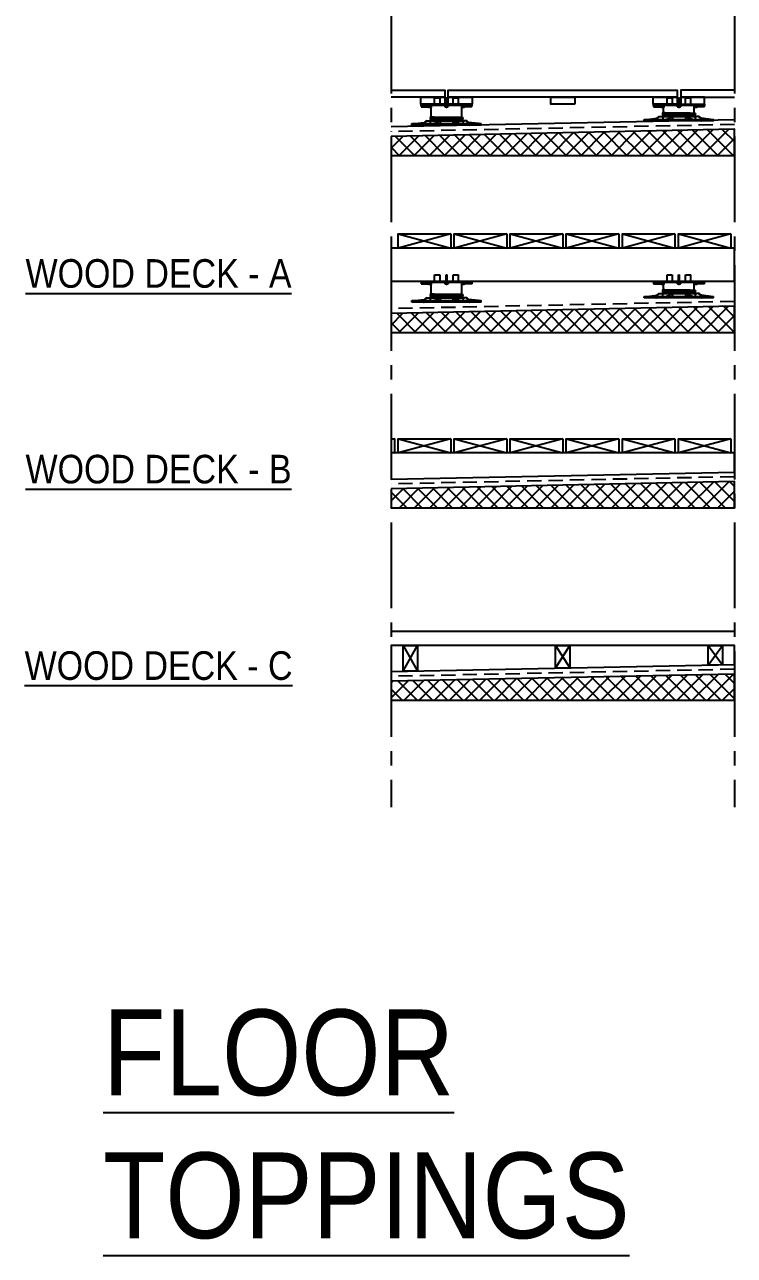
# Model space of a CAD drawing. Header units: inches. Extents: x -2661 to 42767, y -1222 to 9099.
# Drawn here: x 2302.2 to 2376.6, y 1245 to 1374.1 of the extents above; entities that cross this region are included whole.
import ezdxf

# ---------------------------------------------------------------- set-up
doc = ezdxf.new("R2010")
doc.units = ezdxf.units.IN
doc.header["$LTSCALE"] = 12
doc.header["$MEASUREMENT"] = 0
for name, pattern in [('CENTER2', [1.125, 0.75, -0.125, 0.125, -0.125]), ('HIDDEN', [0.375, 0.25, -0.125]), ('HIDDEN2', [0.1875, 0.125, -0.0625])]:
    doc.linetypes.add(name, pattern=pattern)
doc.layers.add('DESIGNER COMMENTS', color=221, linetype='CONTINUOUS', plot=False)
doc.layers.add('S-ANNO-NONPLOT', color=253, linetype='CONTINUOUS', plot=False, transparency=0.5)
for name, color, linetype in [('S-ANNO-NOTE', 4, 'CONTINUOUS'), ('S-ARCH', 1, 'CONTINUOUS'), ('S-MEMBRANE', 6, 'HIDDEN')]:
    doc.layers.add(name, color=color, linetype=linetype)
doc.layers.add('S-HATCH1', color=1, linetype='CONTINUOUS', transparency=0.5)
doc.styles.add('Arial', font='arial.ttf', dxfattribs={"width": 0.85})
pattern_1 = [(45, (-69.2946, -45.2521), (-0.795495, 0.795495), []), (135, (-69.2946, -45.2521), (-0.795495, -0.795495), [])]

# ---------------------------------------------------------------- blocks, each defined once
blk = doc.blocks.new('*U475')
at = {"layer": 'S-ARCH', "extrusion": (0, 1, -2e-16)}
for p, q in [((-0.7, 1.91), (-1.25, 1.91)), ((-1.25, 1.22), (-1.25, 1.91)), ((-0.7, 1.22), (-0.7, 1.91)), ((-0.05, 1.22), (-0.05, 1.91)), ((0.05, 1.91), (-0.05, 1.91)), ((0.05, 1.22), (0.05, 1.91)), ((1.25, 1.91), (0.7, 1.91)), ((0.7, 1.91), (0.7, 1.22)), ((1.25, 1.22), (1.25, 1.91)), ((1.48, 1.22), (-1.48, 1.22))]:
    blk.add_line(p, q, dxfattribs=at)
at = {"layer": 'S-ARCH', "extrusion": (0, 1, 0)}
for p, q in [((-0.06, 1.22), (-2.67, 1.22)), ((-2.67, 1.22), (-2.67, 1.09)), ((-2.67, 1.09), (-0.2, 1.09)), ((-2.67, 0.95), (-2.67, 1.09)), ((-2.67, 0.95), (-1.6, 0.95)), ((-1.98, 0.95), (-1.83, 0.9)), ((-1.83, 0.9), (-1.61, 0.9)), ((-1.61, 0.27), (-1.61, 0.9)), ((-1.61, 0.9), (-1.6, 0.9)), ((-1.6, 0.9), (-1.6, 1.09)), ((-0.2, 1.04), (-0.2, 1.09)), ((-0.06, 0.95), (-0.1, 0.95)), ((-0.06, 1.09), (-0.06, 1.22)), ((0.06, 1.09), (-0.06, 1.09)), ((-0.06, 0.95), (0.06, 0.95)), ((-0.05, 0.9), (-0.05, 0.95)), ((-0.05, 0.9), (0.05, 0.9)), ((0.05, 0.95), (0.05, 0.9)), ((2.67, 1.22), (0.06, 1.22)), ((0.06, 1.22), (0.06, 1.09)), ((0.1, 0.95), (0.06, 0.95)), ((0.2, 1.09), (0.2, 1.04)), ((0.2, 1.09), (2.67, 1.09)), ((1.6, 1.09), (1.6, 0.9)), ((2.67, 0.95), (1.6, 0.95)), ((1.6, 0.9), (1.61, 0.9)), ((1.61, 0.9), (1.83, 0.9)), ((1.61, 0.36), (1.61, 0.9)), ((1.83, 0.9), (1.98, 0.95)), ((2.67, 1.09), (2.67, 1.22)), ((2.67, 1.22), (2.67, 0.95)), ((-1.72, -0.06), (1.6, -0.06)), ((-1.72, -0.06), (-1.72, -0.07)), ((1.61, -0.07), (1.61, -0.06))]:
    blk.add_line(p, q, dxfattribs=at)
at = {"layer": 'S-ARCH', "color": 252, "extrusion": (0, 1, 0)}
for p, q in [((-1.72, 0.24), (-1.72, 0.19)), ((-1.72, 0.19), (-1.72, 0.24)), ((-1.72, 0.06), (-1.72, 0)), ((-1.6, 0.27), (-1.71, 0.25)), ((-1.61, 0.15), (-1.71, 0.18)), ((-1.6, 0.09), (-1.71, 0.06)), ((-1.61, 0.09), (-1.61, 0.16)), ((-1.6, 0.27), (-1.6, 0.27)), ((-1.6, 0.09), (-1.6, 0.09)), ((1.6, 0.24), (1.6, 0.24)), ((1.6, 0.06), (1.71, 0.09)), ((1.6, 0.06), (1.6, 0.06)), ((1.61, 0.24), (1.71, 0.27)), ((1.61, 0.18), (1.61, 0.24)), ((1.61, 0.18), (1.71, 0.15)), ((1.61, 0), (1.61, 0.06)), ((1.72, 0.33), (1.72, 0.28)), ((1.72, 0.15), (1.72, 0.09)), ((-1.61, -0.03), (-1.71, 0)), ((1.6, -0.06), (1.71, -0.03)), ((1.6, -0.06), (1.6, -0.06)), ((1.61, 0), (1.71, -0.03))]:
    blk.add_line(p, q, dxfattribs=at)
at = {"layer": 'S-ARCH', "color": 252}
for p, q in [((-1.71, 0.25), (-1.6, 0.27)), ((-1.71, 0.06), (-1.6, 0.09)), ((1.71, 0.27), (1.6, 0.24)), ((-1.61, -0.03), (-1.61, -0.06)), ((1.71, -0.03), (1.6, -0.06))]:
    blk.add_line(p, q, dxfattribs=at)
at = {"layer": 'S-ARCH', "extrusion": (0, 1, 2e-16)}
for p, q in [((3.64, -0.36), (-3.64, -0.36)), ((-3.64, -0.52), (-3.64, -0.36)), ((-3.64, -0.52), (-2.76, -0.52)), ((-3.34, -0.36), (-2.32, -0.24)), ((-3.3, -0.36), (-2.27, -0.24)), ((-2.76, -0.5), (-2.73, -0.5)), ((-2.76, -0.52), (-2.76, -0.5)), ((-2.73, -0.5), (-2.73, -0.52)), ((-2.73, -0.52), (-2.41, -0.52)), ((-2.41, -0.5), (-2.36, -0.5)), ((-2.41, -0.52), (-2.41, -0.5)), ((-2.36, -0.52), (-2.41, -0.52)), ((-2.36, -0.5), (-2.36, -0.52)), ((-2.36, -0.52), (2.36, -0.52)), ((-2.12, -0.05), (-1.76, -0.07)), ((-2.07, -0.05), (-1.71, -0.07)), ((1.88, -0.07), (-1.88, -0.07)), ((-1.76, -0.07), (-1.73, -0.07)), ((-1.73, -0.07), (-1.71, -0.07)), ((-1.71, -0.07), (-1.71, -0.36)), ((-1.42, -0.36), (-1, -0.24)), ((-1.32, -0.36), (-0.9, -0.24)), ((-0.92, -0.05), (-0.77, -0.07)), ((-0.82, -0.05), (-0.67, -0.07)), ((-0.77, -0.07), (-0.72, -0.07)), ((-0.72, -0.07), (-0.67, -0.07)), ((-0.67, -0.07), (-0.67, -0.36)), ((0.82, -0.05), (0.67, -0.07)), ((0.67, -0.07), (0.72, -0.07)), ((0.67, -0.07), (0.67, -0.36)), ((0.72, -0.07), (0.77, -0.07)), ((0.92, -0.05), (0.77, -0.07)), ((1.32, -0.36), (0.9, -0.24)), ((1.42, -0.36), (1, -0.24)), ((2.07, -0.05), (1.71, -0.07)), ((1.71, -0.07), (1.73, -0.07)), ((1.71, -0.07), (1.71, -0.36)), ((1.73, -0.07), (1.76, -0.07)), ((2.12, -0.05), (1.76, -0.07)), ((3.3, -0.36), (2.27, -0.24)), ((3.34, -0.36), (2.32, -0.24)), ((2.36, -0.5), (2.41, -0.5)), ((2.36, -0.52), (2.36, -0.5)), ((2.41, -0.52), (2.36, -0.52)), ((2.41, -0.5), (2.41, -0.52)), ((2.41, -0.52), (2.73, -0.52)), ((2.73, -0.5), (2.76, -0.5)), ((2.73, -0.52), (2.73, -0.5)), ((2.76, -0.5), (2.76, -0.52)), ((2.76, -0.52), (3.64, -0.52)), ((3.64, -0.52), (3.64, -0.36))]:
    blk.add_line(p, q, dxfattribs=at)
at = {"layer": 'S-ARCH'}
for centre, ratio, start_param, end_param in [((-2.48, 0.18), 0.92388, 0.398899, 1.047198), ((-2.44, 0.18), 0.92388, 0.398899, 1.047198), ((-1.07, 0.18), 0.382683, 0.398899, 1.047198), ((-0.97, 0.18), 0.382683, 0.398899, 1.047198), ((0.97, 0.18), 0.382683, 5.235988, 5.884287), ((1.07, 0.18), 0.382683, 5.235988, 5.884287), ((2.44, 0.18), 0.92388, 5.235988, 5.884287), ((2.48, 0.18), 0.92388, 5.235988, 5.884287)]:
    blk.add_ellipse(centre, major_axis=(0, -0.455), ratio=ratio, start_param=start_param, end_param=end_param, dxfattribs=at)
at = {"layer": 'S-ARCH', "color": 252}
for points, knots in [([(0, 0.05), (-0.12, 0.05), (-0.24, 0.05), (-0.48, 0.05), (-0.6, 0.04), (-0.83, 0.04), (-0.94, 0.04), (-1.13, 0.04), (-1.22, 0.03), (-1.37, 0.03), (-1.44, 0.03), (-1.56, 0.02), (-1.61, 0.02), (-1.68, 0.01), (-1.7, 0.01), (-1.73, 0.01), (-1.73, 0), (-1.71, 0)], [0, 0, 0, 0, 0.390264, 0.390264, 0.780528, 0.780528, 1.170792, 1.170792, 1.561056, 1.561056, 1.931903, 1.931903, 2.302749, 2.302749, 2.673596, 2.673596, 3.044442, 3.044442, 3.044442, 3.044442]), ([(-1.72, 0.24), (-1.72, 0.24), (-1.72, 0.24), (-1.7, 0.25), (-1.68, 0.25), (-1.62, 0.26), (-1.58, 0.26), (-1.48, 0.26), (-1.42, 0.27), (-1.28, 0.27), (-1.21, 0.27), (-1.06, 0.28), (-0.97, 0.28), (-0.8, 0.28), (-0.7, 0.28), (-0.51, 0.29), (-0.4, 0.29), (-0.2, 0.29), (-0.1, 0.29), (0, 0.29)], [-2.853304, -2.853304, -2.853304, -2.853304, -2.669036, -2.669036, -2.32573, -2.32573, -1.982424, -1.982424, -1.639118, -1.639118, -1.295812, -1.295812, -0.971859, -0.971859, -0.647906, -0.647906, -0.323953, -0.323953, 0, 0, 0, 0]), ([(0, 0.23), (-0.12, 0.23), (-0.24, 0.23), (-0.48, 0.23), (-0.6, 0.23), (-0.83, 0.22), (-0.94, 0.22), (-1.13, 0.22), (-1.22, 0.22), (-1.37, 0.21), (-1.44, 0.21), (-1.56, 0.2), (-1.61, 0.2), (-1.68, 0.2), (-1.7, 0.19), (-1.72, 0.19), (-1.72, 0.19), (-1.72, 0.19)], [0, 0, 0, 0, 0.390264, 0.390264, 0.780528, 0.780528, 1.170792, 1.170792, 1.561056, 1.561056, 1.931903, 1.931903, 2.302749, 2.302749, 2.673596, 2.673596, 2.860171, 2.860171, 2.860171, 2.860171]), ([(-1.72, 0.19), (-1.72, 0.18), (-1.72, 0.18), (-1.71, 0.18), (-1.71, 0.18), (-1.71, 0.18)], [2.8601705, 2.8601705, 2.8601705, 2.8601705, 3.0444425, 3.0444425, 3.0444527, 3.0444527, 3.0444527, 3.0444527]), ([(-1.72, 0.06), (-1.72, 0.06), (-1.72, 0.06), (-1.7, 0.07), (-1.68, 0.07), (-1.62, 0.07), (-1.58, 0.08), (-1.48, 0.08), (-1.42, 0.09), (-1.28, 0.09), (-1.21, 0.09), (-1.06, 0.1), (-0.97, 0.1), (-0.8, 0.1), (-0.7, 0.1), (-0.51, 0.1), (-0.4, 0.11), (-0.2, 0.11), (-0.1, 0.11), (0, 0.11)], [-2.853306, -2.853306, -2.853306, -2.853306, -2.669036, -2.669036, -2.32573, -2.32573, -1.982424, -1.982424, -1.639118, -1.639118, -1.295812, -1.295812, -0.971859, -0.971859, -0.647906, -0.647906, -0.323953, -0.323953, 0, 0, 0, 0]), ([(-1.61, 0.16), (-1.61, 0.16), (-1.61, 0.16), (-1.6, 0.16), (-1.57, 0.17), (-1.51, 0.17), (-1.46, 0.18), (-1.35, 0.18), (-1.29, 0.18), (-1.15, 0.19), (-1.07, 0.19), (-0.88, 0.19), (-0.78, 0.19), (-0.57, 0.2), (-0.45, 0.2), (-0.23, 0.2), (-0.11, 0.2), (0, 0.2)], [-2.679601, -2.679601, -2.679601, -2.679601, -2.515518, -2.515518, -2.167254, -2.167254, -1.818989, -1.818989, -1.470725, -1.470725, -1.103044, -1.103044, -0.735363, -0.735363, -0.367681, -0.367681, 0, 0, 0, 0]), ([(-1.61, -0.03), (-1.61, -0.02), (-1.61, -0.02), (-1.6, -0.02), (-1.57, -0.02), (-1.51, -0.01), (-1.46, -0.01), (-1.35, 0), (-1.29, 0), (-1.15, 0.01), (-1.07, 0.01), (-0.88, 0.01), (-0.78, 0.01), (-0.57, 0.02), (-0.45, 0.02), (-0.23, 0.02), (-0.11, 0.02), (0, 0.02)], [-2.679576, -2.679576, -2.679576, -2.679576, -2.515518, -2.515518, -2.167254, -2.167254, -1.818989, -1.818989, -1.470725, -1.470725, -1.103044, -1.103044, -0.735363, -0.735363, -0.367681, -0.367681, 0, 0, 0, 0]), ([(0, 0.32), (-0.18, 0.32), (-0.38, 0.32), (-0.74, 0.31), (-0.91, 0.31), (-1.13, 0.3), (-1.2, 0.3), (-1.32, 0.3), (-1.38, 0.29), (-1.48, 0.29), (-1.52, 0.29), (-1.58, 0.28), (-1.59, 0.28), (-1.6, 0.27), (-1.6, 0.27), (-1.6, 0.27)], [0, 0, 0, 0, 0.60272, 0.60272, 1.20544, 1.20544, 1.526149, 1.526149, 1.846858, 1.846858, 2.167567, 2.167567, 2.327921, 2.327921, 2.488276, 2.488276, 2.488276, 2.488276]), ([(0, 0.14), (-0.18, 0.14), (-0.38, 0.13), (-0.74, 0.13), (-0.91, 0.13), (-1.13, 0.12), (-1.2, 0.12), (-1.32, 0.11), (-1.38, 0.11), (-1.48, 0.11), (-1.52, 0.1), (-1.58, 0.1), (-1.59, 0.1), (-1.6, 0.09), (-1.6, 0.09), (-1.6, 0.09)], [0, 0, 0, 0, 0.60272, 0.60272, 1.20544, 1.20544, 1.526149, 1.526149, 1.846858, 1.846858, 2.167567, 2.167567, 2.327921, 2.327921, 2.488276, 2.488276, 2.488276, 2.488276]), ([(1.61, 0.36), (1.61, 0.36), (1.61, 0.36), (1.6, 0.35), (1.57, 0.35), (1.51, 0.34), (1.46, 0.34), (1.35, 0.34), (1.29, 0.33), (1.15, 0.33), (1.07, 0.33), (0.88, 0.32), (0.78, 0.32), (0.57, 0.32), (0.45, 0.32), (0.23, 0.32), (0.11, 0.32), (0, 0.32)], [-2.679601, -2.679601, -2.679601, -2.679601, -2.515518, -2.515518, -2.167254, -2.167254, -1.818989, -1.818989, -1.470725, -1.470725, -1.103044, -1.103044, -0.735363, -0.735363, -0.367681, -0.367681, 0, 0, 0, 0]), ([(0, 0.29), (0.12, 0.29), (0.24, 0.29), (0.48, 0.29), (0.6, 0.29), (0.83, 0.29), (0.94, 0.29), (1.13, 0.3), (1.22, 0.3), (1.37, 0.3), (1.44, 0.31), (1.56, 0.31), (1.61, 0.32), (1.68, 0.32), (1.7, 0.32), (1.72, 0.33), (1.72, 0.33), (1.72, 0.33)], [0, 0, 0, 0, 0.390264, 0.390264, 0.780528, 0.780528, 1.170792, 1.170792, 1.561056, 1.561056, 1.931903, 1.931903, 2.302749, 2.302749, 2.673596, 2.673596, 2.860171, 2.860171, 2.860171, 2.860171]), ([(1.72, 0.28), (1.72, 0.27), (1.72, 0.27), (1.7, 0.27), (1.68, 0.27), (1.62, 0.26), (1.58, 0.26), (1.48, 0.25), (1.42, 0.25), (1.28, 0.24), (1.21, 0.24), (1.06, 0.24), (0.97, 0.24), (0.8, 0.23), (0.7, 0.23), (0.51, 0.23), (0.4, 0.23), (0.2, 0.23), (0.1, 0.23), (0, 0.23)], [-2.853304, -2.853304, -2.853304, -2.853304, -2.669036, -2.669036, -2.32573, -2.32573, -1.982424, -1.982424, -1.639118, -1.639118, -1.295812, -1.295812, -0.971859, -0.971859, -0.647906, -0.647906, -0.323953, -0.323953, 0, 0, 0, 0]), ([(0, 0.2), (0.18, 0.2), (0.38, 0.2), (0.74, 0.2), (0.91, 0.21), (1.13, 0.21), (1.2, 0.22), (1.32, 0.22), (1.38, 0.22), (1.48, 0.23), (1.52, 0.23), (1.58, 0.24), (1.59, 0.24), (1.6, 0.24)], [0, 0, 0, 0, 0.60272, 0.60272, 1.20544, 1.20544, 1.526149, 1.526149, 1.846858, 1.846858, 2.167567, 2.167567, 2.488259, 2.488259, 2.488259, 2.488259]), ([(1.61, 0.18), (1.61, 0.18), (1.61, 0.18), (1.6, 0.17), (1.57, 0.17), (1.51, 0.16), (1.46, 0.16), (1.35, 0.15), (1.29, 0.15), (1.15, 0.15), (1.07, 0.15), (0.88, 0.14), (0.78, 0.14), (0.57, 0.14), (0.45, 0.14), (0.23, 0.14), (0.11, 0.14), (0, 0.14)], [-2.679576, -2.679576, -2.679576, -2.679576, -2.515518, -2.515518, -2.167254, -2.167254, -1.818989, -1.818989, -1.470725, -1.470725, -1.103044, -1.103044, -0.735363, -0.735363, -0.367681, -0.367681, 0, 0, 0, 0]), ([(0, 0.11), (0.12, 0.11), (0.24, 0.11), (0.48, 0.11), (0.6, 0.11), (0.83, 0.11), (0.94, 0.11), (1.13, 0.12), (1.22, 0.12), (1.37, 0.12), (1.44, 0.13), (1.56, 0.13), (1.61, 0.13), (1.68, 0.14), (1.7, 0.14), (1.73, 0.15), (1.73, 0.15), (1.71, 0.15)], [0, 0, 0, 0, 0.390264, 0.390264, 0.780528, 0.780528, 1.170792, 1.170792, 1.561056, 1.561056, 1.931903, 1.931903, 2.302749, 2.302749, 2.673596, 2.673596, 3.044442, 3.044442, 3.044442, 3.044442]), ([(1.72, 0.09), (1.72, 0.09), (1.72, 0.09), (1.7, 0.09), (1.68, 0.08), (1.62, 0.08), (1.58, 0.08), (1.48, 0.07), (1.42, 0.07), (1.28, 0.06), (1.21, 0.06), (1.06, 0.06), (0.97, 0.06), (0.8, 0.05), (0.7, 0.05), (0.51, 0.05), (0.4, 0.05), (0.2, 0.05), (0.1, 0.05), (0, 0.05)], [-2.853306, -2.853306, -2.853306, -2.853306, -2.669036, -2.669036, -2.32573, -2.32573, -1.982424, -1.982424, -1.639118, -1.639118, -1.295812, -1.295812, -0.971859, -0.971859, -0.647906, -0.647906, -0.323953, -0.323953, 0, 0, 0, 0]), ([(0, 0.02), (0.18, 0.02), (0.38, 0.02), (0.74, 0.02), (0.91, 0.03), (1.13, 0.03), (1.2, 0.03), (1.32, 0.04), (1.38, 0.04), (1.48, 0.05), (1.52, 0.05), (1.58, 0.06), (1.59, 0.06), (1.6, 0.06), (1.6, 0.06), (1.6, 0.06)], [0, 0, 0, 0, 0.60272, 0.60272, 1.20544, 1.20544, 1.526149, 1.526149, 1.846858, 1.846858, 2.167567, 2.167567, 2.488276, 2.488276, 2.488287, 2.488287, 2.488287, 2.488287])]:
    blk.add_open_spline(points, degree=3, knots=knots, dxfattribs=at)
for points, weights in [([(-1.61, 0.16), (-1.61, 0.16), (-1.61, 0.16)], [1.00459372175, 1.00459371633, 1.00459371091]), ([(-1.61, 0.16), (-1.61, 0.16), (-1.61, 0.16)], [1.00459371091, 1.00459371633, 1.00459372175]), ([(1.61, 0.36), (1.61, 0.36), (1.61, 0.36)], [1.00459371089, 1.00459371631, 1.00459372173]), ([(1.61, 0.36), (1.67, 0.35), (1.72, 0.33)], [1.00459372173, 1.00489028252, 1.00412330342])]:
    blk.add_rational_spline(points, weights, degree=2, dxfattribs=at)
at = {"layer": 'S-ARCH'}
for points, knots in [([(-0.1, 0.95), (-0.12, 0.95), (-0.13, 0.95), (-0.15, 0.96), (-0.16, 0.97), (-0.18, 0.98), (-0.18, 0.99), (-0.19, 1.02), (-0.2, 1.03), (-0.2, 1.04)], [0.1507021, 0.1507021, 0.1507021, 0.1507021, 0.188424, 0.188424, 0.2261459, 0.2261459, 0.2638181, 0.2638181, 0.3014904, 0.3014904, 0.3014904, 0.3014904]), ([(0.2, 1.04), (0.2, 1.03), (0.19, 1.02), (0.18, 0.99), (0.18, 0.98), (0.16, 0.97), (0.15, 0.96), (0.13, 0.95), (0.12, 0.95), (0.1, 0.95)], [0, 0, 0, 0, 0.0376723, 0.0376723, 0.0753445, 0.0753445, 0.1130664, 0.1130664, 0.1507883, 0.1507883, 0.1507883, 0.1507883])]:
    blk.add_open_spline(points, degree=3, knots=knots, dxfattribs=at)
blk = doc.blocks.new('2x2 Wood Deck Tile')
at = {"layer": 'S-ARCH'}
for points in [[(0, 0.75), (24, 0.75), (24, 1.5), (0, 1.5)], [(0, 0), (2.5, 0), (2.5, 0.75), (0, 0.75)], [(10.75, 0), (13.25, 0), (13.25, 0.75), (10.75, 0.75)], [(21.5, 0), (24, 0), (24, 0.75), (21.5, 0.75)]]:
    blk.add_lwpolyline(points, close=True, dxfattribs=at)
blk = doc.blocks.new('*U477')
at = {"layer": 'S-ARCH', "extrusion": (0, 1, -2e-16)}
for p, q in [((-0.7, 1.91), (-1.25, 1.91)), ((-1.25, 1.22), (-1.25, 1.91)), ((-0.7, 1.22), (-0.7, 1.91)), ((-0.05, 1.22), (-0.05, 1.91)), ((0.05, 1.91), (-0.05, 1.91)), ((0.05, 1.22), (0.05, 1.91)), ((1.25, 1.91), (0.7, 1.91)), ((0.7, 1.91), (0.7, 1.22)), ((1.25, 1.22), (1.25, 1.91)), ((1.48, 1.22), (-1.48, 1.22))]:
    blk.add_line(p, q, dxfattribs=at)
at = {"layer": 'S-ARCH', "extrusion": (0, 1, 0)}
for p, q in [((-0.06, 1.22), (-2.67, 1.22)), ((-2.67, 1.22), (-2.67, 1.09)), ((-2.67, 1.09), (-0.2, 1.09)), ((-2.67, 0.95), (-2.67, 1.09)), ((-2.67, 0.95), (-1.6, 0.95)), ((-1.98, 0.95), (-1.83, 0.9)), ((-1.83, 0.9), (-1.61, 0.9)), ((-1.61, -0.18), (-1.61, 0.9)), ((-1.61, 0.9), (-1.6, 0.9)), ((-1.6, 0.9), (-1.6, 1.09)), ((-0.2, 1.04), (-0.2, 1.09)), ((-0.06, 0.95), (-0.1, 0.95)), ((-0.06, 1.09), (-0.06, 1.22)), ((0.06, 1.09), (-0.06, 1.09)), ((-0.06, 0.95), (0.06, 0.95)), ((-0.05, 0.9), (-0.05, 0.95)), ((-0.05, 0.9), (0.05, 0.9)), ((0.05, 0.95), (0.05, 0.9)), ((2.67, 1.22), (0.06, 1.22)), ((0.06, 1.22), (0.06, 1.09)), ((0.1, 0.95), (0.06, 0.95)), ((0.2, 1.09), (0.2, 1.04)), ((0.2, 1.09), (2.67, 1.09)), ((1.6, 1.09), (1.6, 0.9)), ((2.67, 0.95), (1.6, 0.95)), ((1.6, 0.9), (1.61, 0.9)), ((1.61, 0.9), (1.83, 0.9)), ((1.61, -0.09), (1.61, 0.9)), ((1.83, 0.9), (1.98, 0.95)), ((2.67, 1.09), (2.67, 1.22)), ((2.67, 1.22), (2.67, 0.95)), ((-1.72, -0.5), (1.6, -0.5)), ((-1.72, -0.5), (-1.72, -0.52)), ((1.61, -0.52), (1.61, -0.5))]:
    blk.add_line(p, q, dxfattribs=at)
at = {"layer": 'S-ARCH', "extrusion": (0, 1, 2e-16)}
for p, q in [((3.64, -0.81), (-3.64, -0.81)), ((-3.64, -0.97), (-3.64, -0.81)), ((-3.64, -0.97), (-2.76, -0.97)), ((-3.34, -0.81), (-2.32, -0.69)), ((-3.3, -0.81), (-2.27, -0.69)), ((-2.76, -0.95), (-2.73, -0.95)), ((-2.76, -0.97), (-2.76, -0.95)), ((-2.73, -0.95), (-2.73, -0.97)), ((-2.73, -0.97), (-2.41, -0.97)), ((-2.41, -0.95), (-2.36, -0.95)), ((-2.41, -0.97), (-2.41, -0.95)), ((-2.36, -0.97), (-2.41, -0.97)), ((-2.36, -0.95), (-2.36, -0.97)), ((-2.36, -0.97), (2.36, -0.97)), ((-2.12, -0.5), (-1.76, -0.52)), ((-2.07, -0.5), (-1.71, -0.52)), ((1.88, -0.52), (-1.88, -0.52)), ((-1.76, -0.52), (-1.73, -0.52)), ((-1.73, -0.52), (-1.71, -0.52)), ((-1.71, -0.52), (-1.71, -0.81)), ((-1.42, -0.81), (-1, -0.69)), ((-1.32, -0.81), (-0.9, -0.69)), ((-0.92, -0.5), (-0.77, -0.52)), ((-0.82, -0.5), (-0.67, -0.52)), ((-0.77, -0.52), (-0.72, -0.52)), ((-0.72, -0.52), (-0.67, -0.52)), ((-0.67, -0.52), (-0.67, -0.81)), ((0.82, -0.5), (0.67, -0.52)), ((0.67, -0.52), (0.72, -0.52)), ((0.67, -0.52), (0.67, -0.81)), ((0.72, -0.52), (0.77, -0.52)), ((0.92, -0.5), (0.77, -0.52)), ((1.32, -0.81), (0.9, -0.69)), ((1.42, -0.81), (1, -0.69)), ((2.07, -0.5), (1.71, -0.52)), ((1.71, -0.52), (1.73, -0.52)), ((1.71, -0.52), (1.71, -0.81)), ((1.73, -0.52), (1.76, -0.52)), ((2.12, -0.5), (1.76, -0.52)), ((3.3, -0.81), (2.27, -0.69)), ((3.34, -0.81), (2.32, -0.69)), ((2.36, -0.95), (2.41, -0.95)), ((2.36, -0.97), (2.36, -0.95)), ((2.41, -0.97), (2.36, -0.97)), ((2.41, -0.95), (2.41, -0.97)), ((2.41, -0.97), (2.73, -0.97)), ((2.73, -0.95), (2.76, -0.95)), ((2.73, -0.97), (2.73, -0.95)), ((2.76, -0.95), (2.76, -0.97)), ((2.76, -0.97), (3.64, -0.97)), ((3.64, -0.97), (3.64, -0.81))]:
    blk.add_line(p, q, dxfattribs=at)
at = {"layer": 'S-ARCH', "color": 252, "extrusion": (0, 1, 0)}
for p, q in [((-1.72, -0.21), (-1.72, -0.26)), ((-1.72, -0.26), (-1.72, -0.21)), ((-1.72, -0.39), (-1.72, -0.44)), ((-1.6, -0.17), (-1.71, -0.2)), ((-1.61, -0.29), (-1.71, -0.27)), ((-1.6, -0.36), (-1.71, -0.38)), ((-1.61, -0.48), (-1.71, -0.45)), ((-1.61, -0.36), (-1.61, -0.29)), ((-1.6, -0.17), (-1.6, -0.17)), ((-1.6, -0.36), (-1.6, -0.36)), ((1.6, -0.21), (1.6, -0.21)), ((1.6, -0.39), (1.71, -0.36)), ((1.6, -0.39), (1.6, -0.39)), ((1.6, -0.5), (1.71, -0.48)), ((1.6, -0.5), (1.6, -0.5)), ((1.61, -0.2), (1.71, -0.18)), ((1.61, -0.27), (1.61, -0.2)), ((1.61, -0.27), (1.71, -0.29)), ((1.61, -0.45), (1.61, -0.38)), ((1.61, -0.45), (1.71, -0.48)), ((1.72, -0.12), (1.72, -0.17)), ((1.72, -0.3), (1.72, -0.35))]:
    blk.add_line(p, q, dxfattribs=at)
at = {"layer": 'S-ARCH', "color": 252}
for p, q in [((-1.71, -0.2), (-1.6, -0.17)), ((-1.71, -0.38), (-1.6, -0.36)), ((-1.61, -0.48), (-1.61, -0.5)), ((1.71, -0.18), (1.6, -0.21)), ((1.71, -0.48), (1.6, -0.5))]:
    blk.add_line(p, q, dxfattribs=at)
at = {"layer": 'S-ARCH'}
for centre, ratio, start_param, end_param in [((-2.48, -0.27), 0.92388, 0.398899, 1.047198), ((-2.44, -0.27), 0.92388, 0.398899, 1.047198), ((-1.07, -0.27), 0.382683, 0.398899, 1.047198), ((-0.97, -0.27), 0.382683, 0.398899, 1.047198), ((0.97, -0.27), 0.382683, 5.235988, 5.884287), ((1.07, -0.27), 0.382683, 5.235988, 5.884287), ((2.44, -0.27), 0.92388, 5.235988, 5.884287), ((2.48, -0.27), 0.92388, 5.235988, 5.884287)]:
    blk.add_ellipse(centre, major_axis=(0, -0.455), ratio=ratio, start_param=start_param, end_param=end_param, dxfattribs=at)
for points, knots in [([(-0.1, 0.95), (-0.12, 0.95), (-0.13, 0.95), (-0.15, 0.96), (-0.16, 0.97), (-0.18, 0.98), (-0.18, 0.99), (-0.19, 1.02), (-0.2, 1.03), (-0.2, 1.04)], [0.1507021, 0.1507021, 0.1507021, 0.1507021, 0.188424, 0.188424, 0.2261459, 0.2261459, 0.2638181, 0.2638181, 0.3014904, 0.3014904, 0.3014904, 0.3014904]), ([(0.2, 1.04), (0.2, 1.03), (0.19, 1.02), (0.18, 0.99), (0.18, 0.98), (0.16, 0.97), (0.15, 0.96), (0.13, 0.95), (0.12, 0.95), (0.1, 0.95)], [0, 0, 0, 0, 0.0376723, 0.0376723, 0.0753445, 0.0753445, 0.1130664, 0.1130664, 0.1507883, 0.1507883, 0.1507883, 0.1507883])]:
    blk.add_open_spline(points, degree=3, knots=knots, dxfattribs=at)
at = {"layer": 'S-ARCH', "color": 252}
for points, knots in [([(0, -0.4), (-0.12, -0.4), (-0.24, -0.4), (-0.48, -0.4), (-0.6, -0.4), (-0.83, -0.41), (-0.94, -0.41), (-1.13, -0.41), (-1.22, -0.41), (-1.37, -0.42), (-1.44, -0.42), (-1.56, -0.43), (-1.61, -0.43), (-1.68, -0.43), (-1.7, -0.44), (-1.73, -0.44), (-1.73, -0.45), (-1.71, -0.45)], [0, 0, 0, 0, 0.390264, 0.390264, 0.780528, 0.780528, 1.170792, 1.170792, 1.561056, 1.561056, 1.931903, 1.931903, 2.302749, 2.302749, 2.673596, 2.673596, 3.044442, 3.044442, 3.044442, 3.044442]), ([(-1.72, -0.21), (-1.72, -0.21), (-1.72, -0.2), (-1.7, -0.2), (-1.68, -0.2), (-1.62, -0.19), (-1.58, -0.19), (-1.48, -0.18), (-1.42, -0.18), (-1.28, -0.18), (-1.21, -0.17), (-1.06, -0.17), (-0.97, -0.17), (-0.8, -0.17), (-0.7, -0.16), (-0.51, -0.16), (-0.4, -0.16), (-0.2, -0.16), (-0.1, -0.16), (0, -0.16)], [-2.853304, -2.853304, -2.853304, -2.853304, -2.669036, -2.669036, -2.32573, -2.32573, -1.982424, -1.982424, -1.639118, -1.639118, -1.295812, -1.295812, -0.971859, -0.971859, -0.647906, -0.647906, -0.323953, -0.323953, 0, 0, 0, 0]), ([(0, -0.22), (-0.12, -0.22), (-0.24, -0.22), (-0.48, -0.22), (-0.6, -0.22), (-0.83, -0.22), (-0.94, -0.23), (-1.13, -0.23), (-1.22, -0.23), (-1.37, -0.24), (-1.44, -0.24), (-1.56, -0.24), (-1.61, -0.25), (-1.68, -0.25), (-1.7, -0.25), (-1.72, -0.26), (-1.72, -0.26), (-1.72, -0.26)], [0, 0, 0, 0, 0.390264, 0.390264, 0.780528, 0.780528, 1.170792, 1.170792, 1.561056, 1.561056, 1.931903, 1.931903, 2.302749, 2.302749, 2.673596, 2.673596, 2.860171, 2.860171, 2.860171, 2.860171]), ([(-1.72, -0.26), (-1.72, -0.26), (-1.72, -0.27), (-1.71, -0.27), (-1.71, -0.27), (-1.71, -0.27)], [2.8601705, 2.8601705, 2.8601705, 2.8601705, 3.0444425, 3.0444425, 3.0444527, 3.0444527, 3.0444527, 3.0444527]), ([(-1.72, -0.39), (-1.72, -0.39), (-1.72, -0.39), (-1.7, -0.38), (-1.68, -0.38), (-1.62, -0.37), (-1.58, -0.37), (-1.48, -0.37), (-1.42, -0.36), (-1.28, -0.36), (-1.21, -0.36), (-1.06, -0.35), (-0.97, -0.35), (-0.8, -0.35), (-0.7, -0.35), (-0.51, -0.34), (-0.4, -0.34), (-0.2, -0.34), (-0.1, -0.34), (0, -0.34)], [-2.853306, -2.853306, -2.853306, -2.853306, -2.669036, -2.669036, -2.32573, -2.32573, -1.982424, -1.982424, -1.639118, -1.639118, -1.295812, -1.295812, -0.971859, -0.971859, -0.647906, -0.647906, -0.323953, -0.323953, 0, 0, 0, 0]), ([(-1.61, -0.29), (-1.61, -0.29), (-1.61, -0.29), (-1.6, -0.28), (-1.57, -0.28), (-1.51, -0.28), (-1.46, -0.27), (-1.35, -0.27), (-1.29, -0.27), (-1.15, -0.26), (-1.07, -0.26), (-0.88, -0.26), (-0.78, -0.25), (-0.57, -0.25), (-0.45, -0.25), (-0.23, -0.25), (-0.11, -0.25), (0, -0.25)], [-2.679601, -2.679601, -2.679601, -2.679601, -2.515518, -2.515518, -2.167254, -2.167254, -1.818989, -1.818989, -1.470725, -1.470725, -1.103044, -1.103044, -0.735363, -0.735363, -0.367681, -0.367681, 0, 0, 0, 0]), ([(-1.61, -0.48), (-1.61, -0.47), (-1.61, -0.47), (-1.6, -0.47), (-1.57, -0.46), (-1.51, -0.46), (-1.46, -0.45), (-1.35, -0.45), (-1.29, -0.45), (-1.15, -0.44), (-1.07, -0.44), (-0.88, -0.44), (-0.78, -0.44), (-0.57, -0.43), (-0.45, -0.43), (-0.23, -0.43), (-0.11, -0.43), (0, -0.43)], [-2.679576, -2.679576, -2.679576, -2.679576, -2.515518, -2.515518, -2.167254, -2.167254, -1.818989, -1.818989, -1.470725, -1.470725, -1.103044, -1.103044, -0.735363, -0.735363, -0.367681, -0.367681, 0, 0, 0, 0]), ([(0, -0.13), (-0.18, -0.13), (-0.38, -0.13), (-0.74, -0.14), (-0.91, -0.14), (-1.13, -0.14), (-1.2, -0.15), (-1.32, -0.15), (-1.38, -0.15), (-1.48, -0.16), (-1.52, -0.16), (-1.58, -0.17), (-1.59, -0.17), (-1.6, -0.17), (-1.6, -0.17), (-1.6, -0.17)], [0, 0, 0, 0, 0.60272, 0.60272, 1.20544, 1.20544, 1.526149, 1.526149, 1.846858, 1.846858, 2.167567, 2.167567, 2.327921, 2.327921, 2.488276, 2.488276, 2.488276, 2.488276]), ([(0, -0.31), (-0.18, -0.31), (-0.38, -0.31), (-0.74, -0.32), (-0.91, -0.32), (-1.13, -0.33), (-1.2, -0.33), (-1.32, -0.33), (-1.38, -0.34), (-1.48, -0.34), (-1.52, -0.34), (-1.58, -0.35), (-1.59, -0.35), (-1.6, -0.36), (-1.6, -0.36), (-1.6, -0.36)], [0, 0, 0, 0, 0.60272, 0.60272, 1.20544, 1.20544, 1.526149, 1.526149, 1.846858, 1.846858, 2.167567, 2.167567, 2.327921, 2.327921, 2.488276, 2.488276, 2.488276, 2.488276]), ([(1.61, -0.09), (1.61, -0.09), (1.61, -0.09), (1.6, -0.09), (1.57, -0.1), (1.51, -0.1), (1.46, -0.11), (1.35, -0.11), (1.29, -0.11), (1.15, -0.12), (1.07, -0.12), (0.88, -0.12), (0.78, -0.13), (0.57, -0.13), (0.45, -0.13), (0.23, -0.13), (0.11, -0.13), (0, -0.13)], [-2.679601, -2.679601, -2.679601, -2.679601, -2.515518, -2.515518, -2.167254, -2.167254, -1.818989, -1.818989, -1.470725, -1.470725, -1.103044, -1.103044, -0.735363, -0.735363, -0.367681, -0.367681, 0, 0, 0, 0]), ([(0, -0.16), (0.12, -0.16), (0.24, -0.16), (0.48, -0.16), (0.6, -0.16), (0.83, -0.15), (0.94, -0.15), (1.13, -0.15), (1.22, -0.15), (1.37, -0.14), (1.44, -0.14), (1.56, -0.14), (1.61, -0.13), (1.68, -0.13), (1.7, -0.12), (1.72, -0.12), (1.72, -0.12), (1.72, -0.12)], [0, 0, 0, 0, 0.390264, 0.390264, 0.780528, 0.780528, 1.170792, 1.170792, 1.561056, 1.561056, 1.931903, 1.931903, 2.302749, 2.302749, 2.673596, 2.673596, 2.860171, 2.860171, 2.860171, 2.860171]), ([(1.72, -0.17), (1.72, -0.17), (1.72, -0.17), (1.7, -0.18), (1.68, -0.18), (1.62, -0.19), (1.58, -0.19), (1.48, -0.2), (1.42, -0.2), (1.28, -0.2), (1.21, -0.21), (1.06, -0.21), (0.97, -0.21), (0.8, -0.21), (0.7, -0.22), (0.51, -0.22), (0.4, -0.22), (0.2, -0.22), (0.1, -0.22), (0, -0.22)], [-2.853304, -2.853304, -2.853304, -2.853304, -2.669036, -2.669036, -2.32573, -2.32573, -1.982424, -1.982424, -1.639118, -1.639118, -1.295812, -1.295812, -0.971859, -0.971859, -0.647906, -0.647906, -0.323953, -0.323953, 0, 0, 0, 0]), ([(0, -0.25), (0.18, -0.25), (0.38, -0.25), (0.74, -0.24), (0.91, -0.24), (1.13, -0.23), (1.2, -0.23), (1.32, -0.23), (1.38, -0.22), (1.48, -0.22), (1.52, -0.22), (1.58, -0.21), (1.59, -0.21), (1.6, -0.21)], [0, 0, 0, 0, 0.60272, 0.60272, 1.20544, 1.20544, 1.526149, 1.526149, 1.846858, 1.846858, 2.167567, 2.167567, 2.488259, 2.488259, 2.488259, 2.488259]), ([(1.61, -0.27), (1.61, -0.27), (1.61, -0.27), (1.6, -0.28), (1.57, -0.28), (1.51, -0.29), (1.46, -0.29), (1.35, -0.29), (1.29, -0.3), (1.15, -0.3), (1.07, -0.3), (0.88, -0.31), (0.78, -0.31), (0.57, -0.31), (0.45, -0.31), (0.23, -0.31), (0.11, -0.31), (0, -0.31)], [-2.679576, -2.679576, -2.679576, -2.679576, -2.515518, -2.515518, -2.167254, -2.167254, -1.818989, -1.818989, -1.470725, -1.470725, -1.103044, -1.103044, -0.735363, -0.735363, -0.367681, -0.367681, 0, 0, 0, 0]), ([(0, -0.34), (0.12, -0.34), (0.24, -0.34), (0.48, -0.34), (0.6, -0.34), (0.83, -0.34), (0.94, -0.33), (1.13, -0.33), (1.22, -0.33), (1.37, -0.32), (1.44, -0.32), (1.56, -0.32), (1.61, -0.31), (1.68, -0.31), (1.7, -0.31), (1.73, -0.3), (1.73, -0.3), (1.71, -0.29)], [0, 0, 0, 0, 0.390264, 0.390264, 0.780528, 0.780528, 1.170792, 1.170792, 1.561056, 1.561056, 1.931903, 1.931903, 2.302749, 2.302749, 2.673596, 2.673596, 3.044442, 3.044442, 3.044442, 3.044442]), ([(1.72, -0.35), (1.72, -0.35), (1.72, -0.36), (1.7, -0.36), (1.68, -0.36), (1.62, -0.37), (1.58, -0.37), (1.48, -0.38), (1.42, -0.38), (1.28, -0.38), (1.21, -0.39), (1.06, -0.39), (0.97, -0.39), (0.8, -0.4), (0.7, -0.4), (0.51, -0.4), (0.4, -0.4), (0.2, -0.4), (0.1, -0.4), (0, -0.4)], [-2.853306, -2.853306, -2.853306, -2.853306, -2.669036, -2.669036, -2.32573, -2.32573, -1.982424, -1.982424, -1.639118, -1.639118, -1.295812, -1.295812, -0.971859, -0.971859, -0.647906, -0.647906, -0.323953, -0.323953, 0, 0, 0, 0]), ([(0, -0.43), (0.18, -0.43), (0.38, -0.43), (0.74, -0.43), (0.91, -0.42), (1.13, -0.42), (1.2, -0.41), (1.32, -0.41), (1.38, -0.41), (1.48, -0.4), (1.52, -0.4), (1.58, -0.39), (1.59, -0.39), (1.6, -0.39), (1.6, -0.39), (1.6, -0.39)], [0, 0, 0, 0, 0.60272, 0.60272, 1.20544, 1.20544, 1.526149, 1.526149, 1.846858, 1.846858, 2.167567, 2.167567, 2.488276, 2.488276, 2.488287, 2.488287, 2.488287, 2.488287])]:
    blk.add_open_spline(points, degree=3, knots=knots, dxfattribs=at)
for points, weights in [([(-1.61, -0.29), (-1.61, -0.29), (-1.61, -0.29)], [1.00459372175, 1.00459371633, 1.00459371091]), ([(-1.61, -0.29), (-1.61, -0.29), (-1.61, -0.29)], [1.00459371091, 1.00459371633, 1.00459372175]), ([(1.61, -0.09), (1.61, -0.09), (1.61, -0.09)], [1.00459371089, 1.00459371631, 1.00459372173]), ([(1.61, -0.09), (1.67, -0.1), (1.72, -0.12)], [1.00459372173, 1.00489028252, 1.00412330342])]:
    blk.add_rational_spline(points, weights, degree=2, dxfattribs=at)
blk = doc.blocks.new('ARCH_Roof Deck_WOOD 2')
at = {"layer": 'S-HATCH1'}
h = blk.add_hatch(dxfattribs=at)
h.set_pattern_fill('ANSI37', color=252, scale=9, style=0)
h.set_pattern_definition([(45, (-87.2058, -45.2521), (-0.795495, 0.795495), []), (135, (-87.2058, -45.2521), (-0.795495, -0.795495), [])])
h.paths.add_polyline_path([(-36, 2), (-36, 0), (0, 0), (0, 2.74)])
at = {"layer": 'S-ANNO-NONPLOT', "linetype": 'ByBlock'}
blk.add_line((0, 3.74), (-36, 2.99), dxfattribs=at)
at = {"layer": 'S-ARCH'}
for points in [[(-36, 6.86), (-30.38, 6.86), (-30.38, 6.11), (-36, 6.11)], [(0, 6.86), (-5.62, 6.86), (-5.62, 6.11), (0, 6.11)]]:
    blk.add_lwpolyline(points, dxfattribs=at)
for points in [[(-30.38, 5.36), (-32.88, 5.36), (-32.88, 6.11), (-30.38, 6.11)], [(-5.62, 5.36), (-3.12, 5.36), (-3.12, 6.11), (-5.62, 6.11)]]:
    blk.add_lwpolyline(points, close=True, dxfattribs=at)
at = {"layer": 'S-ARCH', "color": 252}
blk.add_lwpolyline([(-36, 2), (-36, 0), (0, 0), (0, 2.74)], close=True, dxfattribs=at)
at = {"layer": 'S-MEMBRANE', "linetype": 'HIDDEN2'}
blk.add_line((0, 3.24), (-36, 2.49), dxfattribs=at)
at = {"layer": 'S-ARCH', "xscale": -1}
for name, p in [('2x2 Wood Deck Tile', (-6, 5.36)), ('*U477', (-30.19, 4.14)), ('*U475', (-5.81, 4.14))]:
    blk.add_blockref(name, p, dxfattribs=at)
blk = doc.blocks.new('*U498')
at = {"layer": 'S-ARCH'}
for p, q in [((2.75, 0.75), (-2.75, -0.75)), ((-2.75, 0.75), (2.75, -0.75))]:
    blk.add_line(p, q, dxfattribs=at)
blk.add_lwpolyline([(2.75, 0.75), (2.75, -0.75), (-2.75, -0.75), (-2.75, 0.75)], close=True, dxfattribs=at)
blk = doc.blocks.new('*U499')
at = {"layer": 'S-ARCH', "color": 0, "linetype": 'ByBlock', "lineweight": -2, "transparency": 16777216}
for p in [(0, 0), (5.875, 0), (11.75, 0), (17.625, 0), (23.5, 0), (29.375, 0)]:
    blk.add_blockref('*U498', p, dxfattribs=at)
blk = doc.blocks.new('ARCH_Roof Deck_WOOD SLEEPER 1')
at = {"layer": 'S-HATCH1'}
h = blk.add_hatch(dxfattribs=at)
h.set_pattern_fill('ANSI37', color=252, scale=9, style=0)
h.set_pattern_definition(pattern_1)
h.paths.add_polyline_path([(-36, 1.99), (-36, 0), (0, 0), (0, 2.74)])
at = {"layer": 'S-ARCH'}
for p, q in [((-35.63, 7.24), (-36, 7.14)), ((-36, 5.84), (-35.63, 5.74))]:
    blk.add_line(p, q, dxfattribs=at)
blk.add_lwpolyline([(-36, 7.24), (-35.63, 7.24), (-35.63, 5.74), (-36, 5.74)], dxfattribs=at)
blk.add_lwpolyline([(0, 3.74), (0, 5.74), (-36, 5.74), (-36, 3)], close=True, dxfattribs=at)
at = {"layer": 'S-ARCH', "color": 252}
blk.add_lwpolyline([(-36, 1.99), (-36, 0), (0, 0), (0, 2.74)], close=True, dxfattribs=at)
at = {"layer": 'S-MEMBRANE', "linetype": 'HIDDEN2'}
blk.add_line((0, 3.24), (-36, 2.49), dxfattribs=at)
at = {"layer": 'S-ARCH'}
blk.add_blockref('*U499', (-32.5, 6.49), dxfattribs=at)
blk = doc.blocks.new('ARCH_Roof Deck_WOOD SLEEPER 2')
at = {"layer": 'S-HATCH1'}
h = blk.add_hatch(dxfattribs=at)
h.set_pattern_fill('ANSI37', color=252, scale=9, style=0)
h.set_pattern_definition(pattern_1)
h.paths.add_polyline_path([(-36, 1.99), (-36, 0), (0, 0), (0, 2.74)])
at = {"layer": 'S-ARCH'}
for p, q in [((-34.75, 5.74), (-33.25, 3.06)), ((-34.75, 3.03), (-33.25, 5.74)), ((-18.75, 5.74), (-17.25, 3.39)), ((-18.75, 3.35), (-17.25, 5.74)), ((-2.75, 5.74), (-1.25, 3.71)), ((-2.75, 3.68), (-1.25, 5.74))]:
    blk.add_line(p, q, dxfattribs=at)
for points in [[(-36, 7.24), (0, 7.24)], [(0, 5.74), (-36, 5.74)]]:
    blk.add_lwpolyline(points, dxfattribs=at)
for points in [[(0, 3.74), (0, 5.74), (-36, 5.74), (-36, 3)], [(-34.75, 5.74), (-33.25, 5.74), (-33.25, 3.06), (-34.75, 3.03)], [(-18.75, 5.74), (-17.25, 5.74), (-17.25, 3.39), (-18.75, 3.35)], [(-2.75, 5.74), (-1.25, 5.74), (-1.25, 3.71), (-2.75, 3.68)]]:
    blk.add_lwpolyline(points, close=True, dxfattribs=at)
at = {"layer": 'S-ARCH', "color": 252}
blk.add_lwpolyline([(-36, 1.99), (-36, 0), (0, 0), (0, 2.74)], close=True, dxfattribs=at)
at = {"layer": 'S-MEMBRANE', "linetype": 'HIDDEN2'}
blk.add_line((0, 3.24), (-36, 2.49), dxfattribs=at)
blk = doc.blocks.new('*U1383')
at = {"layer": 'S-ARCH'}
for p, q in [((2.75, 0.75), (-2.75, -0.75)), ((-2.75, 0.75), (2.75, -0.75))]:
    blk.add_line(p, q, dxfattribs=at)
blk.add_lwpolyline([(2.75, 0.75), (2.75, -0.75), (-2.75, -0.75), (-2.75, 0.75)], close=True, dxfattribs=at)
blk = doc.blocks.new('*U1384')
at = {"layer": 'S-ARCH', "color": 0, "linetype": 'ByBlock', "lineweight": -2, "transparency": 16777216}
for p in [(0, 0), (5.875, 0), (11.75, 0), (17.625, 0), (23.5, 0), (29.375, 0)]:
    blk.add_blockref('*U1383', p, dxfattribs=at)

msp = doc.modelspace()

# ---------------------------------------------------------------- hatches: boundary and pattern name
at = {"layer": 'S-HATCH1'}
h = msp.add_hatch(dxfattribs=at)
h.set_pattern_fill('ANSI37', color=252, scale=9, style=0)
h.set_pattern_definition([(45, (2307.3008, 1296.5515), (-0.795495, 0.795495), []), (135, (2307.3008, 1296.5515), (-0.795495, -0.795495), [])])
h.paths.add_polyline_path([(2340.59544, 1343.79244), (2340.59544, 1341.80358), (2376.59544, 1341.80358), (2376.59544, 1344.54244)])

# ---------------------------------------------------------------- linework, layer by layer
at = {"layer": 'DESIGNER COMMENTS', "linetype": 'CENTER2'}
for p, q in [((2340.59544, 1456.85523), (2340.59544, 1291.97709)), ((2376.59544, 1456.85523), (2376.59544, 1291.97709))]:
    msp.add_line(p, q, dxfattribs=at)
at = {"layer": 'S-ARCH'}
msp.add_lwpolyline([(2376.59544, 1347.1677), (2376.59544, 1350.65655), (2340.59544, 1350.65655), (2340.59544, 1347.1677)], close=True, dxfattribs=at)
at = {"layer": 'S-ARCH', "color": 252}
msp.add_lwpolyline([(2340.59544, 1343.79244), (2340.59544, 1341.80358), (2376.59544, 1341.80358), (2376.59544, 1344.54244)], close=True, dxfattribs=at)
at = {"layer": 'S-MEMBRANE', "linetype": 'HIDDEN2'}
msp.add_line((2376.59544, 1345.04255), (2340.59544, 1344.29255), dxfattribs=at)

# ---------------------------------------------------------------- block references
at = {"layer": 'S-ARCH'}
for name, p in [('ARCH_Roof Deck_WOOD 2', (2376.59544, 1360.37593)), ('*U1384', (2344.09544, 1351.40655)), ('ARCH_Roof Deck_WOOD SLEEPER 1', (2376.59544, 1323.41131)), ('ARCH_Roof Deck_WOOD SLEEPER 2', (2376.59544, 1303.21243))]:
    msp.add_blockref(name, p, dxfattribs=at)
at = {"layer": 'S-ARCH', "xscale": -1}
for name, p in [('*U477', (2346.40794, 1345.94524)), ('*U475', (2370.78294, 1345.94524))]:
    msp.add_blockref(name, p, dxfattribs=at)

# ---------------------------------------------------------------- texts
at = {"layer": 'S-ANNO-NOTE', "color": 191, "char_height": 3, "width": 37.4281861, "attachment_point": 5, "style": 'Arial'}
for s, insert in [('{\\LWOOD DECK - A}', (2316.20641, 1347.96758)), ('{\\LWOOD DECK - B}', (2316.20641, 1327.4371)), ('{\\LWOOD DECK - C}', (2316.20641, 1306.82202))]:
    msp.add_mtext(s, dxfattribs=dict(at, insert=insert))
at = {"layer": 'S-ANNO-NOTE', "color": 6, "insert": (2310.39138, 1270.75766), "char_height": 9, "width": 54.7567121, "attachment_point": 1, "style": 'Arial'}
msp.add_mtext('{\\LFLOOR \\PTOPPINGS}', dxfattribs=at)

doc.saveas('drawing.dxf')
